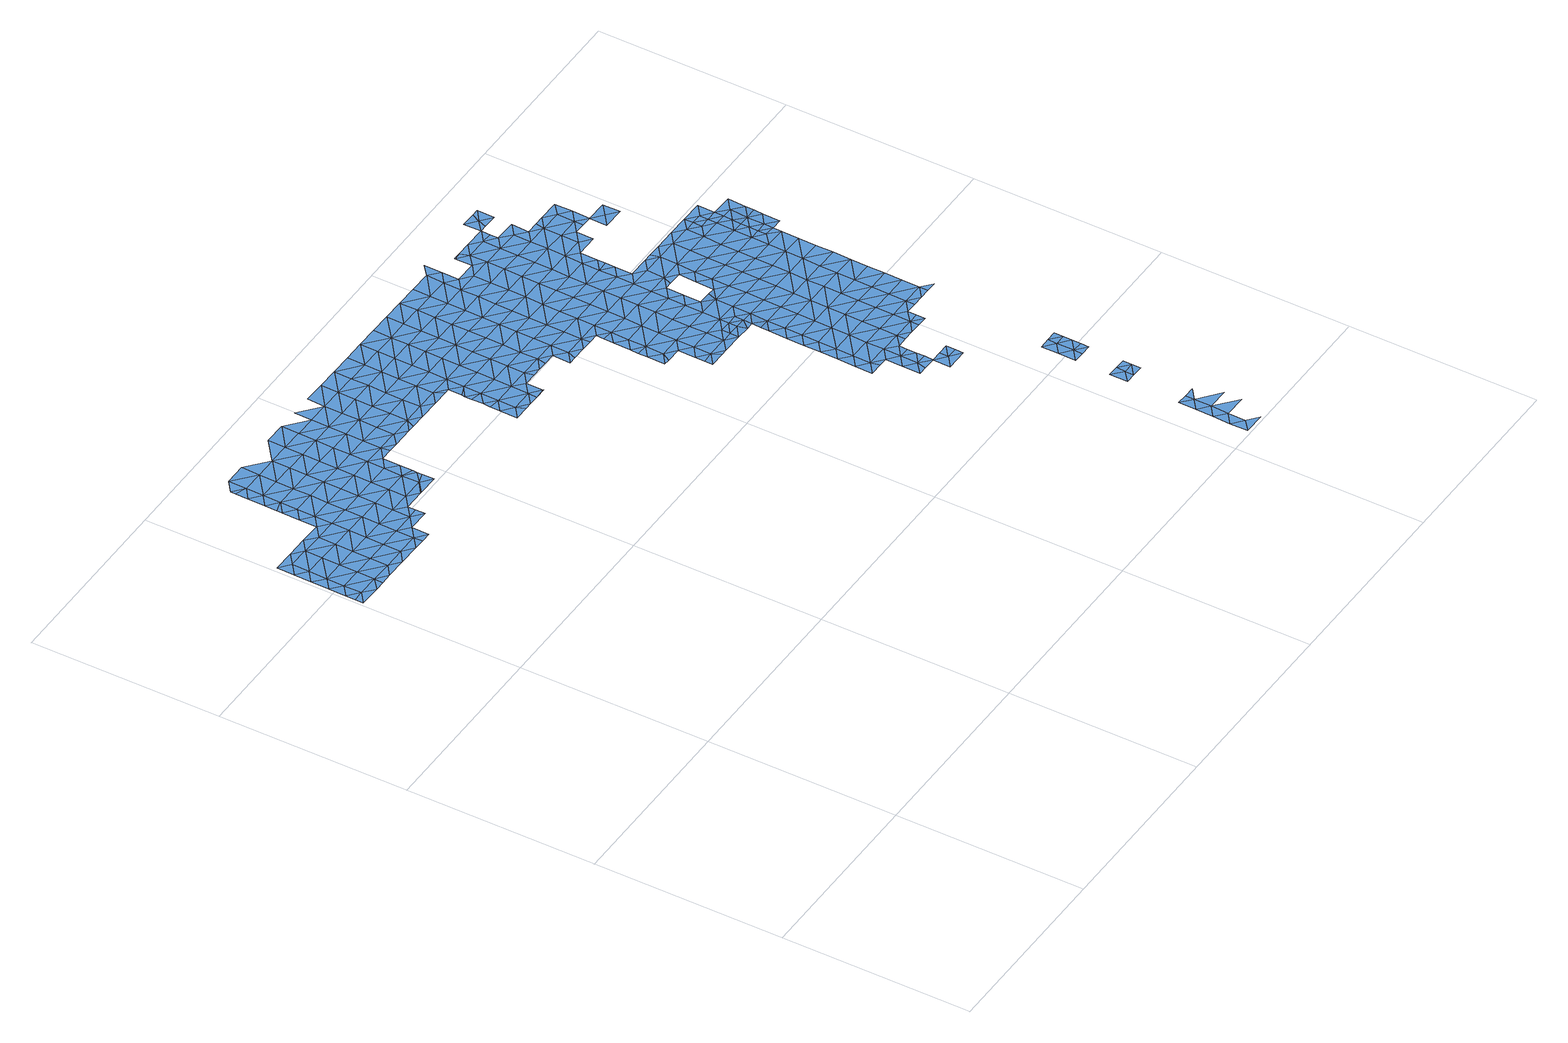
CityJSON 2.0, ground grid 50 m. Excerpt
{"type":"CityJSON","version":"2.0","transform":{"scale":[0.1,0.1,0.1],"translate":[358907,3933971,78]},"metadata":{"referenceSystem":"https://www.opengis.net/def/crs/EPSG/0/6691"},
"CityObjects":{
"waterbody1":{"type":"WaterBody","attributes":{"name":"9","class":"1140","function":"1","WaterBodyRiverFloodingRiskAttribute.description":"5","WaterBodyRiverFloodingRiskAttribute.rankOrg":"1","WaterBodyRiverFloodingRiskAttribute.adminType":"2","WaterBodyRiverFloodingRiskAttribute.scale":"L1"},"geometry":[{"type":"MultiSurface","lod":"1","boundaries":[[[0,1,2]],[[3,0,2]],[[4,2,1]],[[5,3,6]],[[3,2,6]],[[7,8,5]],[[6,7,5]],[[9,6,2]],[[7,10,8]],[[8,10,11]],[[9,2,4]],[[12,13,11]],[[6,14,7]],[[15,9,4]],[[11,10,12]],[[14,6,9]],[[14,16,7]],[[12,17,13]],[[15,18,9]],[[10,7,19]],[[20,14,9]],[[18,20,9]],[[7,16,19]],[[12,10,21]],[[21,10,19]],[[12,21,17]],[[14,22,16]],[[23,20,18]],[[22,14,20]],[[24,19,16]],[[21,25,17]],[[26,16,22]],[[19,24,21]],[[27,22,20]],[[24,16,26]],[[28,25,21]],[[29,26,22]],[[20,23,27]],[[21,24,28]],[[29,22,27]],[[30,24,26]],[[23,31,27]],[[32,25,28]],[[33,26,29]],[[30,26,33]],[[28,24,30]],[[31,34,27]],[[29,27,34]],[[29,35,33]],[[36,28,30]],[[37,34,31]],[[32,28,36]],[[38,39,32]],[[40,30,33]],[[29,34,35]],[[38,32,36]],[[41,34,37]],[[42,33,35]],[[30,40,36]],[[39,43,44]],[[45,35,34]],[[41,45,34]],[[43,39,38]],[[44,46,47]],[[33,42,40]],[[43,46,44]],[[40,48,36]],[[49,47,46]],[[38,36,48]],[[35,50,42]],[[46,51,49]],[[49,51,52]],[[48,53,38]],[[38,54,43]],[[35,45,50]],[[52,55,56]],[[51,55,52]],[[56,55,57]],[[54,38,53]],[[46,43,54]],[[40,58,48]],[[46,59,51]],[[45,60,50]],[[42,50,61]],[[40,42,58]],[[54,59,46]],[[57,55,62]],[[42,61,58]],[[48,63,53]],[[58,63,48]],[[60,64,50]],[[59,65,51]],[[61,50,66]],[[67,62,55]],[[68,54,53]],[[50,64,66]],[[55,51,67]],[[67,51,65]],[[69,53,63]],[[54,68,59]],[[61,66,70]],[[58,71,63]],[[53,69,68]],[[72,65,59]],[[73,62,67]],[[58,61,71]],[[61,70,71]],[[74,69,63]],[[66,75,70]],[[71,76,63]],[[59,68,77]],[[72,59,77]],[[69,74,68]],[[67,78,73]],[[67,65,78]],[[78,65,72]],[[63,76,74]],[[68,79,77]],[[80,81,75]],[[70,75,81]],[[71,82,76]],[[79,68,74]],[[71,70,82]],[[82,70,81]],[[83,78,72]],[[84,74,76]],[[80,85,81]],[[82,86,76]],[[77,79,87]],[[72,77,83]],[[74,84,79]],[[77,87,83]],[[88,82,81]],[[89,81,85]],[[76,86,84]],[[88,81,89]],[[90,78,83]],[[88,91,82]],[[86,82,92]],[[93,79,84]],[[82,91,92]],[[78,90,94]],[[87,79,95]],[[86,96,84]],[[97,86,92]],[[79,93,95]],[[83,98,90]],[[86,97,96]],[[83,87,98]],[[84,99,93]],[[87,95,98]],[[100,94,90]],[[98,101,90]],[[84,96,99]],[[101,100,90]],[[96,102,99]],[[95,103,98]],[[93,99,104]],[[95,93,103]],[[105,99,102]],[[93,104,103]],[[101,98,106]],[[105,107,99]],[[99,107,104]],[[101,108,100]],[[98,103,106]],[[109,103,104]],[[107,110,104]],[[101,106,108]],[[109,106,103]],[[105,111,107]],[[109,104,110]],[[112,108,106]],[[113,110,107]],[[114,106,109]],[[108,112,115]],[[113,107,111]],[[116,109,110]],[[112,106,114]],[[117,113,111]],[[113,116,110]],[[118,114,109]],[[119,113,117]],[[120,118,109]],[[120,109,116]],[[114,121,112]],[[119,122,113]],[[123,116,113]],[[124,125,112]],[[123,120,116]],[[114,118,121]],[[124,112,121]],[[113,122,123]],[[126,118,120]],[[119,127,122]],[[128,126,120]],[[128,120,123]],[[121,118,126]],[[129,122,127]],[[122,130,123]],[[121,131,124]],[[123,130,128]],[[132,133,134]],[[121,126,135]],[[133,136,134]],[[134,137,132]],[[122,129,130]],[[129,127,138]],[[121,135,131]],[[139,137,140]],[[139,132,137]],[[130,141,128]],[[128,142,126]],[[141,142,128]],[[143,134,136]],[[142,135,126]],[[140,144,145]],[[137,144,140]],[[129,138,146]],[[147,145,144]],[[148,137,134]],[[143,148,134]],[[144,149,147]],[[150,149,146]],[[151,129,146]],[[150,147,149]],[[130,129,151]],[[131,135,152]],[[153,148,143]],[[130,154,141]],[[152,135,142]],[[151,146,149]],[[144,137,155]],[[155,137,148]],[[130,151,154]],[[154,156,141]],[[131,152,157]],[[153,158,148]],[[149,144,159]],[[159,144,155]],[[149,160,151]],[[158,153,161]],[[142,141,162]],[[142,163,152]],[[164,148,158]],[[155,148,164]],[[160,149,159]],[[141,156,162]],[[165,157,152]],[[164,166,155]],[[167,159,155]],[[142,162,163]],[[151,160,168]],[[154,151,169]],[[166,167,155]],[[165,152,163]],[[170,160,159]],[[151,168,169]],[[156,154,171]],[[164,172,166]],[[160,170,168]],[[154,169,171]],[[162,156,173]],[[170,159,167]],[[173,156,171]],[[174,169,168]],[[166,172,175]],[[163,176,165]],[[163,162,176]],[[175,177,166]],[[176,162,173]],[[166,177,167]],[[178,168,170]],[[169,174,171]],[[176,179,165]],[[180,177,175]],[[168,178,174]],[[170,167,181]],[[173,171,182]],[[183,176,173]],[[181,167,177]],[[181,184,170]],[[171,174,182]],[[185,177,180]],[[178,170,184]],[[183,173,182]],[[184,186,178]],[[174,178,186]],[[185,187,177]],[[177,187,181]],[[188,176,183]],[[185,189,190]],[[179,176,191]],[[189,192,190]],[[191,176,188]],[[193,184,181]],[[194,174,186]],[[195,183,182]],[[196,190,192]],[[187,197,181]],[[187,185,190]],[[182,174,198]],[[197,193,181]],[[198,174,194]],[[199,186,184]],[[183,200,188]],[[201,187,190]],[[193,199,184]],[[196,201,190]],[[195,182,198]],[[202,191,188]],[[203,204,205]],[[194,186,199]],[[187,206,197]],[[207,201,196]],[[183,195,200]],[[205,208,203]],[[198,194,209]],[[210,195,198]],[[206,187,201]],[[202,188,200]],[[197,211,193]],[[212,213,214]],[[213,204,203]],[[212,204,213]],[[208,215,203]],[[194,199,209]],[[216,217,218]],[[219,199,193]],[[220,200,195]],[[218,217,221]],[[211,197,206]],[[201,207,222]],[[210,198,209]],[[223,214,213]],[[224,214,223]],[[210,220,195]],[[225,213,203]],[[226,215,221]],[[217,216,227]],[[228,209,199]],[[229,206,201]],[[219,193,211]],[[230,201,222]],[[200,231,202]],[[232,224,223]],[[233,224,232]],[[221,217,226]],[[222,233,232]],[[203,215,225]],[[230,229,201]],[[234,217,227]],[[235,223,213]],[[228,199,219]],[[230,222,232]],[[209,236,210]],[[215,226,225]],[[200,220,231]],[[231,237,202]],[[238,235,213]],[[234,239,217]],[[235,232,223]],[[211,206,229]],[[217,239,226]],[[238,213,225]],[[240,236,209]],[[241,219,211]],[[240,209,228]],[[210,242,220]],[[243,225,226]],[[244,230,232]],[[245,211,229]],[[239,243,226]],[[246,231,220]],[[219,247,228]],[[248,239,234]],[[249,250,251]],[[252,238,225]],[[253,229,230]],[[254,249,251]],[[244,232,235]],[[211,245,241]],[[228,247,240]],[[210,236,242]],[[255,256,250]],[[257,245,229]],[[252,225,243]],[[255,250,249]],[[258,236,240]],[[253,230,244]],[[219,241,247]],[[238,259,235]],[[220,242,246]],[[260,249,254]],[[247,258,240]],[[261,262,239]],[[239,262,243]],[[263,264,265]],[[237,231,266]],[[267,259,238]],[[239,248,261]],[[267,238,252]],[[268,256,255]],[[269,265,264]],[[257,229,253]],[[270,256,268]],[[235,271,244]],[[236,272,242]],[[231,246,266]],[[260,273,249]],[[258,272,236]],[[264,274,269]],[[275,252,243]],[[259,271,235]],[[262,275,243]],[[241,245,276]],[[242,277,246]],[[278,270,268]],[[260,269,274]],[[276,245,257]],[[279,270,278]],[[244,280,253]],[[241,281,247]],[[264,263,282]],[[274,273,260]],[[283,284,279]],[[285,267,252]],[[278,283,279]],[[286,266,246]],[[271,280,244]],[[255,249,287]],[[282,288,264]],[[255,289,268]],[[290,275,262]],[[291,241,276]],[[275,285,252]],[[264,292,274]],[[253,293,257]],[[287,249,273]],[[277,242,294]],[[246,277,286]],[[247,295,258]],[[242,272,294]],[[296,297,284]],[[292,264,288]],[[298,259,267]],[[283,296,284]],[[280,293,253]],[[293,276,257]],[[268,299,278]],[[241,291,281]],[[285,298,267]],[[300,301,274]],[[302,266,286]],[[300,274,292]],[[289,299,268]],[[299,283,278]],[[273,274,301]],[[290,303,275]],[[255,287,289]],[[294,304,277]],[[305,271,259]],[[296,306,297]],[[307,291,276]],[[295,247,281]],[[308,306,309]],[[308,297,306]],[[298,305,259]],[[310,294,272]],[[311,287,273]],[[312,296,283]],[[272,258,313]],[[303,314,275]],[[315,280,271]],[[299,312,283]],[[316,317,303]],[[307,276,293]],[[275,318,285]],[[316,309,317]],[[258,295,313]],[[305,315,271]],[[319,298,285]],[[320,289,287]],[[309,306,317]],[[273,301,311]],[[321,306,296]],[[322,293,280]],[[317,314,303]],[[311,320,287]],[[281,291,323]],[[312,321,296]],[[310,272,313]],[[318,319,285]],[[294,310,304]],[[323,291,307]],[[311,301,324]],[[315,322,280]],[[325,305,298]],[[319,325,298]],[[326,317,306]],[[327,299,289]],[[328,307,293]],[[275,314,318]],[[320,329,289]],[[295,281,330]],[[321,326,306]],[[322,328,293]],[[324,331,311]],[[332,315,305]],[[329,327,289]],[[281,323,330]],[[333,334,335]],[[336,312,299]],[[333,304,337]],[[332,305,325]],[[317,338,314]],[[304,310,337]],[[313,295,339]],[[326,338,317]],[[340,319,318]],[[333,337,334]],[[328,341,307]],[[307,342,323]],[[295,330,339]],[[311,343,320]],[[343,311,331]],[[341,342,307]],[[332,344,315]],[[314,345,318]],[[310,313,346]],[[315,344,322]],[[338,345,314]],[[347,329,320]],[[336,299,327]],[[313,339,346]],[[322,348,328]],[[340,318,349]],[[350,344,332]],[[321,312,351]],[[352,349,318]],[[334,337,353]],[[337,310,354]],[[345,352,318]],[[343,331,355]],[[354,310,346]],[[344,356,322]],[[330,323,357]],[[358,341,328]],[[326,321,351]],[[348,358,328]],[[312,336,351]],[[320,343,347]],[[357,323,342]],[[357,359,330]],[[359,346,339]],[[337,360,353]],[[348,322,356]],[[355,361,343]],[[327,329,362]],[[339,330,359]],[[363,342,341]],[[338,326,364]],[[337,354,360]],[[365,345,338]],[[366,363,341]],[[367,368,349]],[[366,341,358]],[[329,347,362]],[[362,369,327]],[[344,350,370]],[[371,354,346]],[[326,351,364]],[[364,365,338]],[[372,373,343]],[[336,327,369]],[[343,361,372]],[[374,357,342]],[[349,352,367]],[[347,343,373]],[[375,352,345]],[[376,360,354]],[[377,348,356]],[[370,378,344]],[[367,379,368]],[[374,342,363]],[[368,379,370]],[[371,346,359]],[[344,380,356]],[[381,376,354]],[[371,381,354]],[[347,382,362]],[[383,367,352]],[[384,336,369]],[[353,360,385]],[[379,378,370]],[[351,336,386]],[[387,360,376]],[[345,365,375]],[[388,369,362]],[[389,357,374]],[[385,360,387]],[[357,390,359]],[[347,373,382]],[[391,379,367]],[[336,384,386]],[[389,390,357]],[[344,378,380]],[[364,351,392]],[[352,375,383]],[[377,356,380]],[[382,373,393]],[[359,394,371]],[[392,351,386]],[[388,362,382]],[[395,378,379]],[[371,396,381]],[[390,394,359]],[[397,376,381]],[[365,364,398]],[[367,383,391]],[[377,380,399]],[[393,400,382]],[[374,401,389]],[[384,369,402]],[[398,364,392]],[[375,365,398]],[[403,386,384]],[[369,388,402]],[[371,394,396]],[[404,380,378]],[[397,381,396]],[[379,391,395]],[[395,405,378]],[[406,390,389]],[[383,375,407]],[[401,406,389]],[[408,384,402]],[[405,404,378]],[[386,403,392]],[[399,380,409]],[[383,410,391]],[[375,398,407]],[[404,409,380]],[[394,411,396]],[[388,382,412]],[[413,402,388]],[[403,384,408]],[[382,400,412]],[[414,398,392]],[[412,413,388]],[[391,415,395]],[[383,407,410]],[[412,400,416]],[[390,417,394]],[[418,408,402]],[[417,390,406]],[[419,411,394]],[[420,405,395]],[[421,392,403]],[[413,418,402]],[[391,410,415]],[[422,417,406]],[[416,423,412]],[[414,392,421]],[[424,404,405]],[[418,425,408]],[[408,426,403]],[[394,427,419]],[[407,398,428]],[[395,415,420]],[[409,404,429]],[[394,417,427]],[[426,421,403]],[[428,398,414]],[[410,407,428]],[[430,417,422]],[[405,420,424]],[[424,431,404]],[[426,408,425]],[[432,414,421]],[[433,427,417]],[[415,410,434]],[[415,435,420]],[[436,419,427]],[[433,417,430]],[[410,428,434]],[[429,404,431]],[[434,435,415]],[[432,421,426]],[[420,437,424]],[[436,427,433]],[[438,431,424]],[[431,439,429]],[[440,441,414]],[[440,414,432]],[[428,414,441]],[[442,438,424]],[[420,435,437]],[[437,442,424]],[[434,443,435]],[[441,444,428]],[[445,439,431]],[[445,431,438]],[[434,428,444]],[[446,447,435]],[[434,444,443]],[[435,443,446]],[[437,435,447]],[[448,438,442]],[[449,450,437]],[[437,447,449]],[[442,437,450]],[[451,448,442]],[[452,443,444]],[[450,451,442]],[[448,451,453]]]}]},
"waterbody2":{"type":"WaterBody","attributes":{"name":"9","class":"1140","function":"1","WaterBodyRiverFloodingRiskAttribute.description":"5","WaterBodyRiverFloodingRiskAttribute.rankOrg":"1","WaterBodyRiverFloodingRiskAttribute.adminType":"2","WaterBodyRiverFloodingRiskAttribute.scale":"L1"},"geometry":[{"type":"MultiSurface","lod":"1","boundaries":[[[454,455,456]],[[457,454,456]],[[454,458,455]],[[459,455,458]],[[460,459,458]],[[461,459,460]],[[460,462,461]],[[463,461,462]],[[458,464,460]],[[465,463,462]],[[466,462,460]],[[467,465,462]]]}]},
"waterbody3":{"type":"WaterBody","attributes":{"name":"9","class":"1140","function":"1","WaterBodyRiverFloodingRiskAttribute.description":"5","WaterBodyRiverFloodingRiskAttribute.rankOrg":"2","WaterBodyRiverFloodingRiskAttribute.adminType":"2","WaterBodyRiverFloodingRiskAttribute.scale":"L1"},"geometry":[{"type":"MultiSurface","lod":"1","boundaries":[[[468,469,248]],[[261,248,469]],[[316,468,309]],[[316,469,468]],[[290,261,469]],[[303,290,316]],[[316,290,469]],[[261,290,262]]]}]},
"waterbody4":{"type":"WaterBody","attributes":{"name":"9","class":"1140","function":"1","WaterBodyRiverFloodingRiskAttribute.description":"5","WaterBodyRiverFloodingRiskAttribute.rankOrg":"1","WaterBodyRiverFloodingRiskAttribute.adminType":"2","WaterBodyRiverFloodingRiskAttribute.scale":"L1"},"geometry":[{"type":"MultiSurface","lod":"1","boundaries":[[[470,282,471]],[[471,472,473]],[[470,471,473]],[[282,474,471]],[[474,475,471]],[[471,475,472]]]}]},
"waterbody5":{"type":"WaterBody","attributes":{"name":"9","class":"1140","function":"1","WaterBodyRiverFloodingRiskAttribute.description":"5","WaterBodyRiverFloodingRiskAttribute.rankOrg":"1","WaterBodyRiverFloodingRiskAttribute.adminType":"2","WaterBodyRiverFloodingRiskAttribute.scale":"L1"},"geometry":[{"type":"MultiSurface","lod":"1","boundaries":[[[476,477,478]],[[479,480,481]],[[482,476,480]],[[480,476,478]],[[481,480,478]],[[481,478,483]],[[478,477,483]]]}]},
"waterbody6":{"type":"WaterBody","attributes":{"name":"9","class":"1140","function":"1","WaterBodyRiverFloodingRiskAttribute.description":"5","WaterBodyRiverFloodingRiskAttribute.rankOrg":"1","WaterBodyRiverFloodingRiskAttribute.adminType":"2","WaterBodyRiverFloodingRiskAttribute.scale":"L1"},"geometry":[{"type":"MultiSurface","lod":"1","boundaries":[[[484,485,486]],[[487,486,488]],[[488,486,489]],[[490,487,491]],[[485,489,486]],[[484,492,485]],[[491,487,488]],[[493,486,487]],[[494,493,487]],[[495,494,487]],[[490,495,487]],[[484,486,493]]]}]},
"waterbody7":{"type":"WaterBody","attributes":{"name":"9","class":"1140","function":"1","WaterBodyRiverFloodingRiskAttribute.description":"5","WaterBodyRiverFloodingRiskAttribute.rankOrg":"2","WaterBodyRiverFloodingRiskAttribute.adminType":"2","WaterBodyRiverFloodingRiskAttribute.scale":"L1"},"geometry":[{"type":"MultiSurface","lod":"1","boundaries":[[[385,496,497]],[[498,499,497]],[[497,500,498]],[[501,497,499]],[[385,497,501]],[[497,496,500]]]}]},
"waterbody8":{"type":"WaterBody","attributes":{"name":"9","class":"1140","function":"1","WaterBodyRiverFloodingRiskAttribute.description":"5","WaterBodyRiverFloodingRiskAttribute.rankOrg":"1","WaterBodyRiverFloodingRiskAttribute.adminType":"2","WaterBodyRiverFloodingRiskAttribute.scale":"L1"},"geometry":[{"type":"MultiSurface","lod":"1","boundaries":[[[502,430,503]],[[430,504,503]],[[502,503,505]],[[504,505,503]]]}]},
"waterbody9":{"type":"WaterBody","attributes":{"name":"9","class":"1140","function":"1","WaterBodyRiverFloodingRiskAttribute.description":"5","WaterBodyRiverFloodingRiskAttribute.rankOrg":"2","WaterBodyRiverFloodingRiskAttribute.adminType":"2","WaterBodyRiverFloodingRiskAttribute.scale":"L1"},"geometry":[{"type":"MultiSurface","lod":"1","boundaries":[[[506,507,439]],[[448,506,445]],[[448,453,506]],[[448,445,438]],[[453,507,506]],[[439,445,506]]]}]},
"waterbody10":{"type":"WaterBody","attributes":{"name":"9","class":"1140","function":"1","WaterBodyRiverFloodingRiskAttribute.description":"5","WaterBodyRiverFloodingRiskAttribute.rankOrg":"2","WaterBodyRiverFloodingRiskAttribute.adminType":"2","WaterBodyRiverFloodingRiskAttribute.scale":"L1"},"geometry":[{"type":"MultiSurface","lod":"1","boundaries":[[[508,509,510]],[[451,511,453]],[[451,450,511]],[[447,446,512]],[[513,508,512]],[[514,511,515]],[[510,511,450]],[[512,508,510]],[[514,453,511]],[[450,449,510]],[[449,447,510]],[[447,512,510]],[[443,452,446]],[[446,452,512]],[[510,515,511]],[[452,513,512]],[[515,510,509]]]}]}
},
"vertices":[
[5,1441,8],[5,1421,8],[34,1444,8],[6,1468,8],[62,1420,8],[6,1514,8],[34,1490,8],[35,1536,8],[7,1560,8],[90,1443,8],[36,1583,8],[8,1606,8],[37,1629,8],[9,1652,8],[91,1489,8],[89,1420,8],[92,1536,8],[65,1652,8],[118,1420,8],[92,1582,8],[147,1442,8],[93,1628,8],[148,1488,8],[175,1419,8],[149,1581,8],[122,1651,8],[148,1535,8],[204,1441,8],[150,1627,8],[204,1488,8],[206,1580,8],[232,1418,8],[179,1650,8],[205,1534,8],[260,1440,8],[261,1487,8],[207,1626,8],[261,1417,8],[207,1672,8],[179,1696,8],[262,1579,8],[288,1417,8],[262,1533,8],[208,1719,8],[180,1742,8],[289,1463,8],[209,1765,8],[180,1756,8],[263,1625,8],[181,1788,8],[318,1486,8],[209,1811,8],[181,1835,8],[264,1672,8],[265,1718,8],[210,1857,8],[182,1867,8],[182,1881,8],[319,1578,8],[265,1764,8],[346,1462,8],[318,1532,8],[211,1904,8],[320,1624,8],[346,1487,8],[266,1810,8],[346,1508,8],[267,1856,8],[321,1717,8],[321,1671,8],[375,1531,8],[376,1577,8],[323,1809,8],[268,1903,8],[377,1670,8],[403,1508,8],[376,1624,8],[322,1763,8],[323,1856,8],[378,1716,8],[405,1508,8],[432,1530,8],[432,1576,8],[379,1808,8],[434,1669,8],[460,1507,8],[433,1623,8],[379,1762,8],[460,1553,8],[460,1538,8],[380,1855,8],[461,1564,8],[461,1599,8],[435,1715,8],[381,1901,8],[435,1761,8],[462,1645,8],[462,1642,8],[436,1808,8],[491,1668,8],[438,1900,8],[437,1854,8],[495,1645,8],[492,1760,8],[491,1714,8],[519,1644,8],[493,1807,8],[547,1667,8],[493,1853,8],[549,1760,8],[548,1713,8],[575,1644,8],[550,1852,8],[604,1666,8],[549,1806,8],[494,1899,8],[605,1712,8],[593,1643,8],[606,1805,8],[632,1643,8],[605,1759,8],[607,1851,8],[661,1665,8],[661,1712,8],[608,1897,8],[551,1898,8],[663,1804,8],[688,1642,8],[662,1758,8],[717,1664,8],[718,1711,8],[664,1896,8],[743,1502,8],[742,1456,8],[771,1479,8],[663,1850,8],[781,1455,8],[772,1525,8],[731,1641,8],[743,1528,8],[744,1548,8],[719,1757,8],[719,1803,8],[799,1455,8],[772,1571,8],[744,1578,8],[745,1641,8],[744,1595,8],[828,1478,8],[773,1617,8],[745,1606,8],[774,1663,8],[720,1849,8],[826,1455,8],[775,1710,8],[828,1524,8],[775,1756,8],[721,1895,8],[856,1457,8],[829,1570,8],[830,1616,8],[856,1454,8],[776,1802,8],[777,1848,8],[856,1500,8],[777,1895,8],[885,1523,8],[886,1569,8],[831,1663,8],[831,1709,8],[886,1615,8],[832,1755,8],[890,1500,8],[833,1801,8],[888,1708,8],[913,1500,8],[833,1847,8],[942,1522,8],[887,1662,8],[834,1894,8],[938,1499,8],[942,1568,8],[889,1754,8],[889,1800,8],[943,1615,8],[970,1499,8],[944,1661,8],[998,1521,8],[890,1847,8],[969,1452,8],[998,1475,8],[891,1893,8],[989,1452,8],[1000,1614,8],[945,1707,8],[946,1799,8],[1026,1451,8],[999,1567,8],[945,1753,8],[1000,1660,8],[947,1846,8],[1054,1474,7],[947,1892,8],[1108,1288,6],[1080,1312,6],[1079,1266,6],[1055,1520,7],[1057,1451,7],[1094,1265,6],[1001,1706,8],[1002,1752,8],[1056,1567,7],[1080,1337,6],[1109,1335,6],[1081,1358,6],[1136,1265,6],[1134,1172,6],[1163,1195,6],[1135,1192,6],[1056,1613,7],[1003,1799,8],[1135,1219,6],[1082,1451,7],[1109,1381,6],[1081,1404,7],[1165,1288,6],[1164,1241,6],[1176,1172,6],[1057,1659,8],[1112,1519,7],[1111,1473,7],[1003,1845,8],[1110,1427,7],[1082,1429,7],[1191,1172,6],[1166,1380,6],[1059,1751,8],[1004,1891,8],[1165,1334,6],[1220,1194,6],[1058,1705,8],[1113,1612,7],[1059,1798,8],[1221,1240,6],[1167,1426,7],[1112,1566,7],[1060,1844,8],[1114,1658,8],[1248,1171,6],[1328,869,3],[1300,892,3],[1299,846,3],[1221,1287,6],[1168,1472,7],[1334,846,3],[1329,915,3],[1301,939,3],[1168,1519,7],[1115,1704,8],[1223,1379,6],[1356,845,3],[1248,1194,6],[1249,1217,6],[1378,753,3],[1383,776,3],[1355,753,3],[1061,1890,8],[1222,1333,6],[1330,961,3],[1355,799,3],[1302,985,3],[1223,1425,7],[1115,1751,8],[1385,868,3],[1384,822,3],[1277,1239,6],[1169,1565,7],[1088,1820,8],[1330,1008,3],[1302,1031,3],[1224,1471,7],[1170,1657,8],[1411,752,3],[1331,1054,3],[1303,1077,3],[1278,1286,6],[1089,1867,8],[1385,914,3],[1412,775,3],[1386,960,3],[1277,1216,6],[1170,1611,7],[1412,798,3],[1225,1518,7],[1116,1797,8],[1171,1703,8],[1332,1100,3],[1304,1124,3],[1279,1332,6],[1387,1007,3],[1412,821,3],[1413,844,3],[1089,1913,8],[1305,1216,5],[1145,1819,8],[1279,1378,6],[1332,1146,3],[1226,1564,7],[1304,1146,4],[1304,1170,5],[1173,1796,8],[1441,867,3],[1388,1053,3],[1172,1750,8],[1334,1239,4],[1280,1424,7],[1305,1193,5],[1333,1192,4],[1335,1285,4],[1307,1308,6],[1442,913,3],[1388,1099,3],[1281,1471,7],[1226,1610,7],[1441,844,3],[1307,1355,6],[1389,1145,3],[1444,1006,3],[1282,1517,7],[1443,960,3],[1227,1656,8],[1469,844,3],[1308,1401,6],[1145,1864,8],[1164,1865,8],[1145,1866,8],[1444,1052,3],[1173,1842,8],[1390,1191,4],[1228,1703,8],[1341,1308,5],[1282,1563,7],[1283,1609,7],[1498,866,3],[1337,1423,6],[1391,1238,4],[1229,1749,8],[1499,912,3],[1310,1493,7],[1363,1307,4],[1327,1401,6],[1445,1098,3],[1391,1284,4],[1202,1865,8],[1229,1795,8],[1498,843,3],[1338,1470,6],[1284,1655,8],[1310,1539,7],[1285,1702,8],[1230,1841,8],[1526,843,3],[1500,959,3],[1311,1586,7],[1446,1144,3],[1446,1191,4],[1311,1565,7],[1392,1330,4],[1364,1354,4],[1500,1005,3],[1365,1400,5],[1285,1748,8],[1526,866,3],[1527,889,3],[1312,1632,7],[1447,1237,4],[1258,1818,8],[1366,1492,6],[1393,1423,6],[1393,1376,4],[1394,1469,6],[1286,1794,8],[1555,912,3],[1448,1283,4],[1501,1051,3],[1259,1864,8],[1502,1097,3],[1258,1839,8],[1556,958,3],[1340,1655,7],[1341,1701,7],[1449,1329,4],[1502,1143,3],[1555,888,3],[1342,1747,7],[1449,1375,4],[1314,1771,7],[1315,1817,8],[1503,1190,4],[1388,1492,6],[1583,888,3],[1368,1631,7],[1557,1004,3],[1558,1096,3],[1451,1468,6],[1450,1422,6],[1369,1677,7],[1504,1236,4],[1558,1050,3],[1423,1491,6],[1505,1282,4],[1346,1770,7],[1612,911,3],[1613,957,3],[1560,1189,4],[1505,1328,4],[1612,888,3],[1398,1700,7],[1614,1003,3],[1371,1770,7],[1506,1375,4],[1559,1143,3],[1399,1677,7],[1640,887,3],[1507,1421,6],[1614,1049,3],[1615,1095,3],[1399,1746,7],[1561,1235,4],[1480,1491,6],[1426,1676,7],[1508,1467,6],[1616,1142,3],[1427,1723,7],[1561,1281,4],[1562,1327,4],[1427,1769,7],[1563,1374,4],[1535,1443,6],[1536,1490,6],[1616,1188,3],[1617,1234,3],[1563,1420,6],[1590,1304,4],[1618,1280,3],[1536,1467,6],[1590,1327,4],[1591,1350,4],[1564,1443,6],[1591,1373,4],[1591,1396,5],[1592,1419,6],[1618,1303,3],[1592,1443,6],
[1598,33,3],[1570,56,3],[1570,10,3],[1626,9,3],[1599,79,3],[1571,102,3],[1600,125,3],[1572,148,3],[1600,171,3],[1572,195,3],[1656,78,3],[1601,194,3],[1656,124,3],[1629,194,3],
[1285,1170,5],[1277,1193,6],
[1440,752,3],[1439,728,3],[1468,728,3],[1468,751,3],[1410,706,3],[1467,705,3],
[1604,379,3],[1575,380,3],[1603,356,3],[1631,332,3],[1632,356,3],[1603,333,3],[1632,379,3],[1575,333,3],
[1635,540,3],[1607,564,3],[1606,541,3],[1606,495,3],[1578,518,3],[1578,564,3],[1605,472,3],[1577,472,3],[1635,564,3],[1634,517,3],[1634,494,3],[1633,471,3],
[1277,1864,8],[1287,1887,8],[1316,1909,8],[1298,1909,8],[1315,1863,8],[1259,1910,8],
[1482,1675,7],[1454,1653,7],[1425,1630,7],[1482,1629,7],
[1564,1466,6],[1593,1489,6],
[1647,1349,3],[1648,1371,4],[1619,1373,3],[1620,1419,6],[1619,1327,3],[1647,1303,3],[1649,1442,6],[1648,1395,5]
]}
